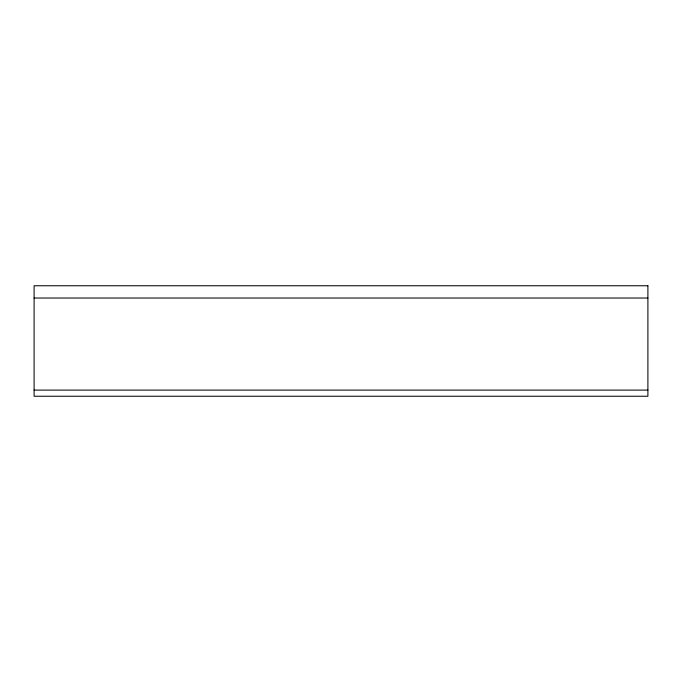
<?xml version="1.0" encoding="UTF-8"?>
<svg xmlns="http://www.w3.org/2000/svg" width="682" height="682" viewBox="0 0 682 682"><rect width="100%" height="100%" fill="white"/><g stroke="black" fill="none" stroke-linecap="round" stroke-linejoin="round"><path stroke-width="1.02" d="M34.1 298.034L647.9 298.034M34.1 390.104L647.9 390.104M647.9 285.758L34.1 285.758L34.1 396.242L647.9 396.242L647.9 285.758"/></g></svg>
